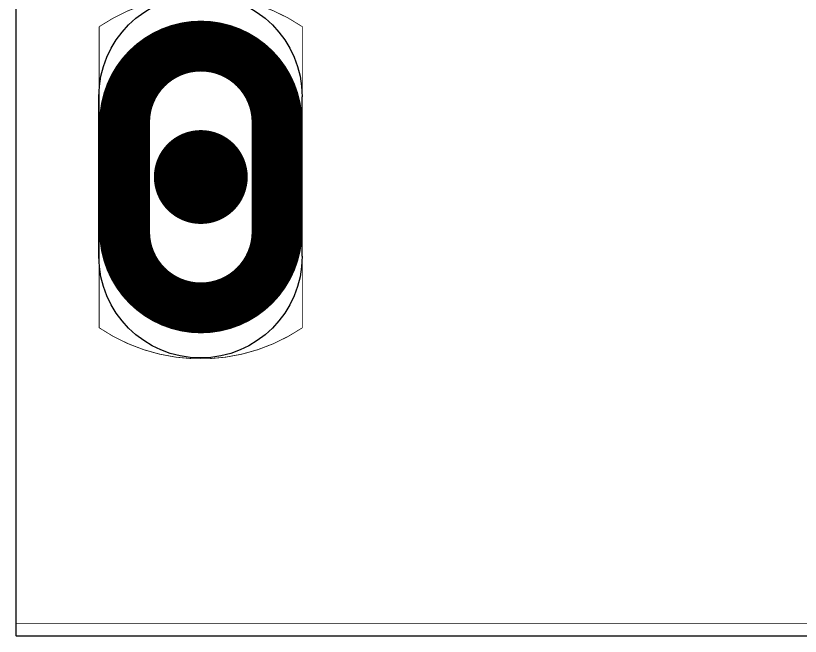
# Model space of a CAD drawing. Header units: millimetres. Extents: x 34 to 168, y 52 to 77.
# Drawn here: x 33.96 to 46.7, y 52.3 to 62.38 of the extents above; entities that cross this region are included whole.
import ezdxf

# ---------------------------------------------------------------- set-up
doc = ezdxf.new("R2010")
doc.units = ezdxf.units.MM
for name, color, linetype in [('Mechanical1', 6, 'Continuous'), ('Mechanical2', 216, 'Continuous'), ('Mechanical4', 56, 'Continuous'), ('MultiLayer', 9, 'Continuous'), ('PadHoleLayer', 156, 'Continuous')]:
    doc.layers.add(name, color=color, linetype=linetype)

msp = doc.modelspace()

# ---------------------------------------------------------------- linework, layer by layer
at = {"layer": 'Mechanical1'}
for points in [[(33.962, 52.308), (33.962, 72.288)], [(35.307, 58.471), (35.307, 61.062)], [(38.607, 58.471), (38.607, 61.062)], [(33.962, 52.308), (33.962, 52.308)], [(33.962, 52.308), (162.362, 52.308)]]:
    msp.add_lwpolyline(points, dxfattribs=at)
for points in [[(35.307, 61.062, -1), (38.607, 61.062)], [(38.607, 58.471, -1), (35.307, 58.471)]]:
    msp.add_lwpolyline(points, format="xyb", dxfattribs=at)
for points in [[(35.307, 61.062, 1), (35.307, 61.062, 1)], [(35.307, 61.062, 1), (35.307, 61.062, 1)], [(38.607, 61.062, 1), (38.607, 61.062, 1)], [(38.607, 61.062, 1), (38.607, 61.062, 1)], [(35.307, 58.471, 1), (35.307, 58.471, 1)], [(35.307, 58.471, 1), (35.307, 58.471, 1)], [(38.607, 58.471, 1), (38.607, 58.471, 1)], [(38.607, 58.471, 1), (38.607, 58.471, 1)], [(33.962, 52.308, 1), (33.962, 52.308, 1)], [(33.962, 52.308, 1), (33.962, 52.308, 1)], [(33.962, 52.308, 1), (33.962, 52.308, 1)], [(33.962, 52.308, 1), (33.962, 52.308, 1)]]:
    msp.add_lwpolyline(points, format="xyb", close=True, dxfattribs=at)
at = {"layer": 'Mechanical2', "const_width": 0.0127}
for points in [[(33.962, 52.508), (33.962, 72.078)], [(35.312, 57.31), (35.312, 62.199)], [(38.61, 57.31), (38.61, 62.199)], [(33.962, 52.308), (33.962, 52.508)], [(33.962, 52.308), (162.297, 52.308)]]:
    msp.add_lwpolyline(points, dxfattribs=at)
for points in [[(35.312, 62.199, -0.305816), (38.61, 62.199)], [(38.61, 57.31, -0.305816), (35.312, 57.31)]]:
    msp.add_lwpolyline(points, format="xyb", dxfattribs=at)
at = {"layer": 'Mechanical2', "const_width": 0.00635}
for points in [[(35.309, 62.199, 1), (35.315, 62.199, 1)], [(35.309, 62.199, 1), (35.315, 62.199, 1)], [(38.607, 62.199, 1), (38.613, 62.199, 1)], [(38.607, 62.199, 1), (38.613, 62.199, 1)], [(35.309, 57.31, 1), (35.315, 57.31, 1)], [(35.309, 57.31, 1), (35.315, 57.31, 1)], [(38.607, 57.31, 1), (38.613, 57.31, 1)], [(38.607, 57.31, 1), (38.613, 57.31, 1)], [(33.959, 52.508, 1), (33.966, 52.508, 1)], [(33.959, 52.508, 1), (33.966, 52.508, 1)], [(33.959, 52.308, 1), (33.966, 52.308, 1)], [(33.959, 52.308, 1), (33.966, 52.308, 1)]]:
    msp.add_lwpolyline(points, format="xyb", close=True, dxfattribs=at)
at = {"layer": 'Mechanical4', "const_width": 0.0127}
msp.add_lwpolyline([(33.962, 52.508), (162.297, 52.508)], dxfattribs=at)
at = {"layer": 'Mechanical4', "const_width": 0.00635}
msp.add_lwpolyline([(33.959, 52.508, 1), (33.966, 52.508, 1)], format="xyb", close=True, dxfattribs=at)
at = {"layer": 'MultiLayer', "const_width": 0.762}
msp.add_lwpolyline([(36.581, 59.758, 1), (37.343, 59.758, 1)], format="xyb", close=True, dxfattribs=at)
at = {"layer": 'PadHoleLayer', "const_width": 0.825}
msp.add_lwpolyline([(35.725, 58.871), (35.725, 60.646, -1), (38.2, 60.646), (38.2, 58.871, -1)], format="xyb", close=True, dxfattribs=at)

doc.saveas('drawing.dxf')
